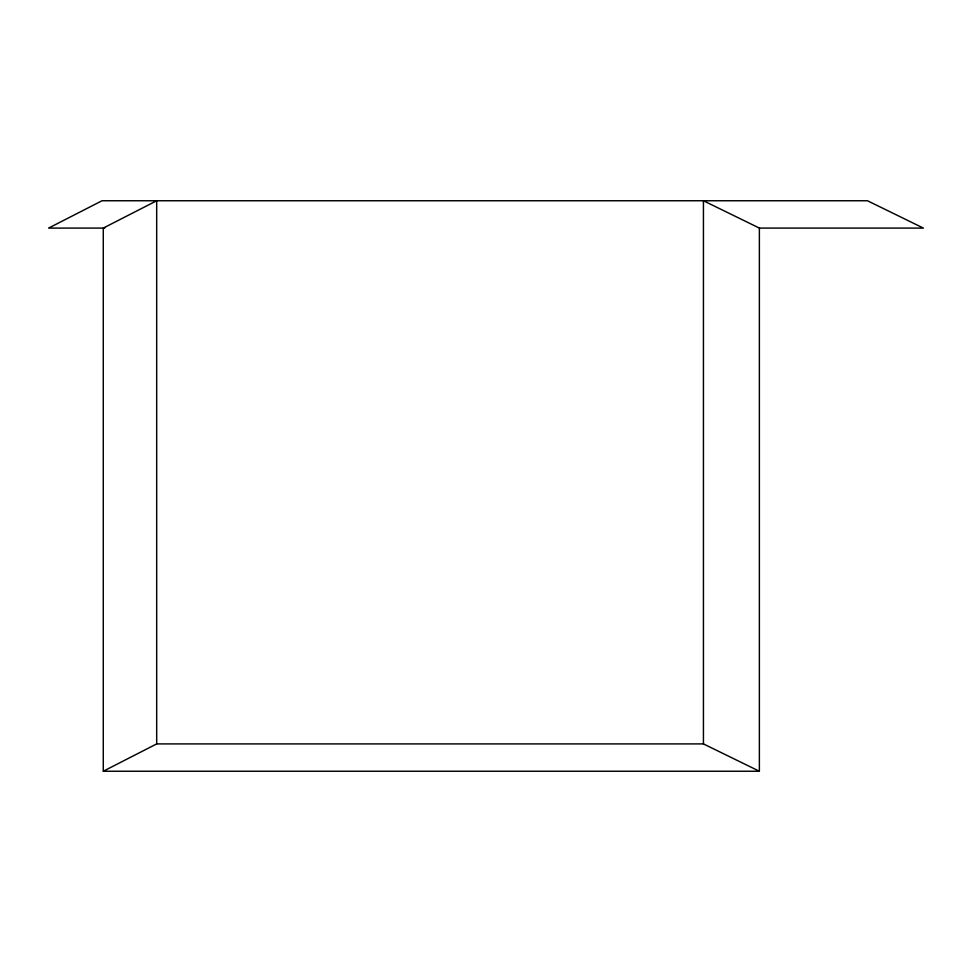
<?xml version="1.0" encoding="UTF-8"?>
<svg xmlns="http://www.w3.org/2000/svg" width="972" height="972" viewBox="0 0 972 972"><rect width="100%" height="100%" fill="white"/><g stroke="black" fill="none" stroke-linecap="round" stroke-linejoin="round"><path stroke-width="1.46" d="M156.686 743.908L156.686 200.754L103.275 228.092L103.275 771.246L156.686 743.908L703.436 743.908L759.375 771.246L759.375 228.092L703.436 200.754L703.436 743.908M104.794 228.092L48.6 228.092L102.011 200.754L867.461 200.754L923.4 228.092L759.375 228.092M103.275 771.246L759.375 771.246"/></g></svg>
